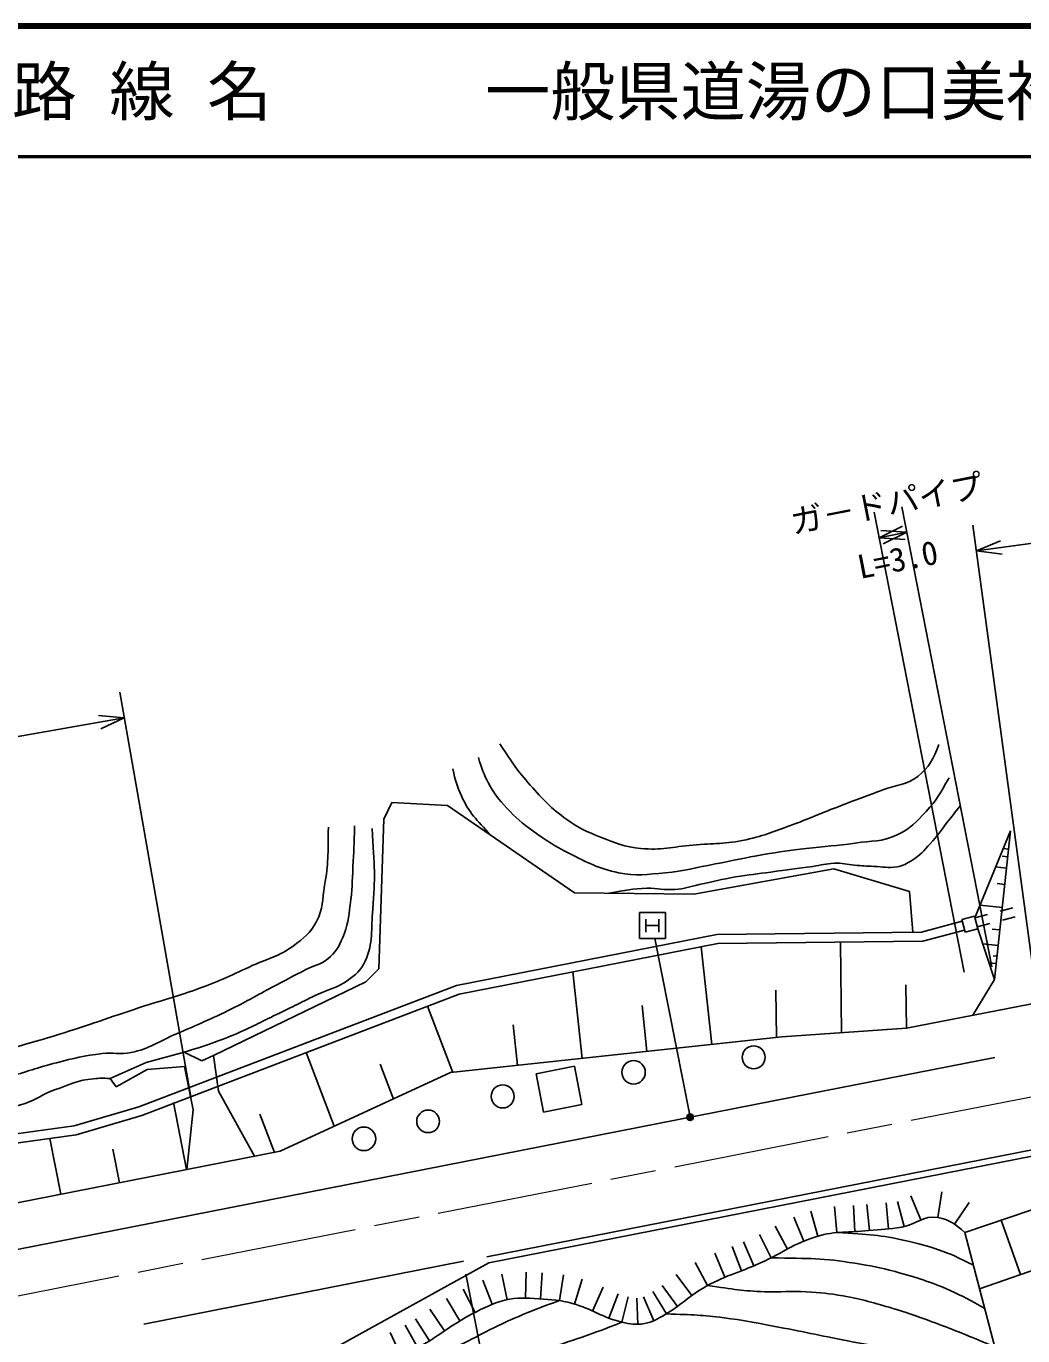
# Model space of a CAD drawing. Units: millimetres, scale not verified. Extents: x 40000 to 680000, y 20000 to 380000.
# Drawn here: x 181486 to 258016, y 279458 to 380000 of the extents above; entities that cross this region are included whole.
import ezdxf
from ezdxf.enums import TextEntityAlignment as Align

# ---------------------------------------------------------------- set-up
doc = ezdxf.new("R2010")
doc.units = ezdxf.units.MM
doc.header["$LTSCALE"] = 1000
doc.header["$PDMODE"] = 32
doc.header["$PDSIZE"] = 500
doc.linetypes.add('CHAIN', pattern=[18.5, 12, -1.5, 3.5, -1.5])
for name, color, linetype, lineweight in [('M-BGD', 7, 'Continuous', 25), ('M-BMK', 2, 'CHAIN', 13), ('M-STR-STRC', 7, 'Continuous', 25), ('M-TTL', 2, 'Continuous', 140), ('M-TTL-LINE', 7, 'Continuous', 50)]:
    doc.layers.add(name, color=color, linetype=linetype, lineweight=lineweight)
doc.layers.add('M-TTL-TXT', color=7, linetype='Continuous')
doc.styles.add('@ＭＳ ゴシック', font='')
doc.styles.add('ＭＳ ゴシック', font='')
doc.styles.get('@ＭＳ ゴシック').set_extended_font_data('@MS Gothic')
doc.styles.get('ＭＳ ゴシック').set_extended_font_data('MS Gothic')

msp = doc.modelspace()

# ---------------------------------------------------------------- linework, layer by layer
at = {"layer": 'M-BGD'}
for p, q in [((208954, 319120), (209556, 320393)), ((209556, 320393), (213835, 320181)), ((213835, 320181), (223596, 313461)), ((208565, 307626), (208954, 319120)), ((254337, 311535), (257076, 318227)), ((257076, 318227), (255840, 306804)), ((256924, 316829), (256502, 316875)), ((256859, 316224), (256425, 316271)), ((232757, 313355), (243508, 315300)), ((243508, 315300), (249308, 313567)), ((256765, 315357), (255898, 315451)), ((256631, 314115), (256038, 314179)), ((223596, 313461), (232757, 313355)), ((249308, 313567), (249558, 310441)), ((249074, 303064), (293365, 311755)), ((254337, 311535), (255304, 311792)), ((256438, 312335), (254739, 312519)), ((256270, 312048), (257237, 312305)), ((250244, 310449), (253370, 311279)), ((253332, 311424), (254299, 311680)), ((253589, 310457), (253332, 311424)), ((253589, 310457), (254555, 310714)), ((254555, 310714), (254299, 311680)), ((254517, 310859), (255483, 311115)), ((255840, 306804), (254555, 310714)), ((256252, 310617), (255658, 310681)), ((256450, 311372), (257416, 311628)), ((214530, 306358), (234529, 310276)), ((234529, 310276), (250244, 310449)), ((234601, 309577), (250339, 309750)), ((244009, 309680), (244085, 302723)), ((250339, 309750), (253550, 310602)), ((214724, 305682), (234601, 309577)), ((234127, 301828), (233317, 309325)), ((256124, 309429), (254936, 309558)), ((255973, 308040), (255405, 308101)), ((256035, 308608), (255751, 308638)), ((207575, 306635), (208565, 307626)), ((224185, 300753), (223467, 307395)), ((255840, 306804), (254170, 304064)), ((190144, 297041), (214530, 306358)), ((190368, 296378), (214724, 305682)), ((195872, 300979), (207575, 306635)), ((239058, 305996), (239098, 302366)), ((249037, 306399), (249074, 303064)), ((212303, 304757), (214243, 299678)), ((229156, 301291), (228774, 304825)), ((219214, 300216), (218878, 303323)), ((239521, 302412), (249074, 303064)), ((239521, 302412), (214074, 299660)), ((190705, 300428), (193605, 301224)), ((193605, 301224), (194967, 300570)), ((194967, 300570), (195872, 300979)), ((196265, 298228), (195872, 300979)), ((202979, 301195), (205139, 295540)), ((240426, 297800), (255872, 300831)), ((187928, 299208), (190705, 300428)), ((190775, 299898), (188388, 298572)), ((193630, 300123), (190775, 299898)), ((193630, 300123), (194300, 296818)), ((200991, 293628), (214074, 299660)), ((208663, 300306), (209683, 297635)), ((220642, 299578), (223586, 300156)), ((224163, 297212), (223586, 300156)), ((188388, 298572), (187928, 299208)), ((221219, 296634), (220642, 299578)), ((176152, 285186), (240426, 297800)), ((199015, 293240), (196265, 298228)), ((185176, 295585), (190144, 297041)), ((193806, 292218), (192795, 297371)), ((194300, 296818), (193828, 292222)), ((275724, 297084), (216847, 285530)), ((221219, 296634), (224163, 297212)), ((185324, 294899), (190368, 296378)), ((199435, 296478), (200556, 293542)), ((271940, 295831), (217020, 285054)), ((165026, 292041), (185324, 294899)), ((165153, 292766), (185176, 295585)), ((184150, 290323), (183308, 294616)), ((175478, 288621), (200991, 293628)), ((188653, 291206), (188147, 293783)), ((253557, 287388), (266095, 291623)), ((254702, 283052), (277409, 291042)), ((247707, 287668), (247511, 289658)), ((248910, 287840), (248405, 289775)), ((250181, 288351), (249420, 290200)), ((251493, 288539), (251799, 290516)), ((252774, 288027), (253884, 289691)), ((241204, 286726), (240441, 288575)), ((242266, 287103), (241727, 289029)), ((243737, 287384), (243546, 289375)), ((245118, 287456), (245023, 289453)), ((246249, 287541), (246049, 289531)), ((239946, 286120), (239007, 287886)), ((257828, 284152), (256357, 288334)), ((237355, 284826), (236578, 286669)), ((238696, 285450), (237785, 287231)), ((253557, 287388), (255878, 278598)), ((235141, 283957), (234372, 285803)), ((236425, 284456), (235709, 286323)), ((190522, 280363), (215054, 285178)), ((217020, 285054), (203152, 277409)), ((233801, 283319), (232846, 285076)), ((217267, 281875), (216541, 283739)), ((218414, 282226), (218002, 284183)), ((219840, 282354), (219891, 284353)), ((220988, 282289), (221108, 284285)), ((222438, 282159), (222751, 284134)), ((223592, 281892), (224185, 283802)), ((232589, 282551), (231409, 284166)), ((215970, 281256), (215044, 283029)), ((224978, 281359), (225794, 283185)), ((226239, 280811), (226938, 282685)), ((230644, 281143), (229609, 282855)), ((231495, 281709), (230310, 283321)), ((214797, 280602), (213763, 282314)), ((227237, 280506), (227721, 282447)), ((228444, 280340), (228385, 282339)), ((229689, 280612), (228892, 282447)), ((212445, 279065), (211384, 280761)), ((213608, 279833), (212493, 281493)), ((210275, 277889), (209425, 279700)), ((211554, 278539), (210581, 280287))]:
    msp.add_line(p, q, dxfattribs=at)
for centre, radius in [((237349, 300839), 874), ((228126, 299687), 898), ((218078, 297837), 883), ((212346, 295922), 868), ((207417, 294579), 905)]:
    msp.add_circle(centre, radius, dxfattribs=at)
for points, knots in [([(217866, 324896), (218857, 323379), (219178, 322884), (220196, 321738), (221194, 320615), (221771, 319972), (222992, 319097), (223918, 318433), (224522, 318173), (225581, 317751), (226752, 317284), (227432, 316994), (228687, 316871), (230240, 316718), (231119, 316999), (232674, 317130), (234274, 317264), (235194, 317210), (236764, 317544), (238241, 317858), (239020, 318224), (240440, 318735), (241730, 319199), (242423, 319536), (243702, 320029), (245094, 320566), (245881, 320845), (247275, 321375), (248328, 321776), (249087, 321707), (249967, 322411), (250857, 323122), (251111, 323740), (251572, 324844)], [0, 0, 0, 0, 1, 1, 1, 2, 2, 2, 3, 3, 3, 4, 4, 4, 5, 5, 5, 6, 6, 6, 7, 7, 7, 8, 8, 8, 9, 9, 9, 10, 10, 10, 11, 11, 11, 11]), ([(252349, 322307), (251671, 321082), (251425, 320610), (250589, 319718), (249822, 318901), (249376, 318386), (248362, 317906), (247208, 317360), (246415, 317476), (245152, 317285), (243684, 317063), (242846, 317054), (241372, 316871), (240095, 316712), (239380, 316617), (238110, 316405), (236647, 316160), (235841, 315950), (234383, 315680), (232889, 315403), (232066, 315132), (230551, 315007), (229160, 314892), (228345, 314721), (226979, 315007), (225405, 315336), (224585, 315789), (223147, 316508), (222018, 317073), (221425, 317475), (220403, 318217), (219556, 318831), (219099, 319214), (218384, 319977), (217750, 320653), (217422, 321076), (216986, 321893), (216596, 322622), (216487, 322946), (216209, 323861)], [0, 0, 0, 0, 1, 1, 1, 2, 2, 2, 3, 3, 3, 4, 4, 4, 5, 5, 5, 6, 6, 6, 7, 7, 7, 8, 8, 8, 9, 9, 9, 10, 10, 10, 11, 11, 11, 12, 12, 12, 13, 13, 13, 13]), ([(214242, 322980), (214444, 322037), (214571, 321688), (214915, 320909), (215511, 319558), (216043, 319111), (217178, 317880)], [0, 0, 0, 0, 1, 1, 1, 2, 2, 2, 2]), ([(253203, 320153), (252738, 319548), (252619, 319394), (252240, 318911), (251724, 318251), (251475, 317846), (250904, 317233), (250401, 316693), (250131, 316354), (249506, 315960), (249093, 315698), (248840, 315540), (248357, 315462), (247674, 315353), (247277, 315464), (246586, 315494), (246003, 315518), (245677, 315539), (245095, 315587), (244487, 315636), (244151, 315771), (243542, 315742), (242892, 315711), (242539, 315585), (241895, 315494), (240635, 315314), (239926, 315230), (238664, 315059), (237609, 314915), (237013, 314862), (235962, 314686), (234861, 314501), (234259, 314320), (233166, 314096), (232439, 313946), (232042, 313778), (231302, 313723), (230466, 313661), (229996, 313835), (229158, 313816), (228007, 313790), (227575, 313684), (226235, 313431)], [0, 0, 0, 0, 1, 1, 1, 2, 2, 2, 3, 3, 3, 4, 4, 4, 5, 5, 5, 6, 6, 6, 7, 7, 7, 8, 8, 8, 9, 9, 9, 10, 10, 10, 11, 11, 11, 12, 12, 12, 13, 13, 13, 14, 14, 14, 14]), ([(150600, 309954), (151459, 308395), (151792, 307852), (152776, 306668), (153960, 305244), (154836, 304628), (156308, 303506), (157894, 302297), (158811, 301633), (160580, 300713), (162274, 299832), (163301, 299468), (165138, 298947), (167115, 298386), (168264, 298152), (170313, 298003), (172363, 297853), (173537, 297909), (175570, 298208), (177352, 298470), (178309, 298844), (180047, 299317), (181531, 299721), (182335, 300046), (183825, 300426), (185173, 300769), (185934, 300973), (187316, 301124), (188178, 301218), (188685, 301032), (189534, 301206), (190978, 301503), (191671, 302058), (193025, 302643), (194705, 303371), (195653, 303766), (197296, 304574), (198520, 305175), (199171, 305578), (200376, 306216), (201385, 306750), (201946, 307056), (202964, 307572), (203617, 307902), (204085, 307925), (204648, 308393), (205249, 308895), (205488, 309316), (205798, 310036), (206194, 310959), (206232, 311547), (206372, 312541), (206532, 313672), (206514, 314317), (206578, 315457), (206647, 316691), (206657, 317093), (206701, 318620)], [0, 0, 0, 0, 1, 1, 1, 2, 2, 2, 3, 3, 3, 4, 4, 4, 5, 5, 5, 6, 6, 6, 7, 7, 7, 8, 8, 8, 9, 9, 9, 10, 10, 10, 11, 11, 11, 12, 12, 12, 13, 13, 13, 14, 14, 14, 15, 15, 15, 16, 16, 16, 17, 17, 17, 18, 18, 18, 19, 19, 19, 19]), ([(204689, 318496), (204659, 316412), (204695, 315747), (204401, 314020), (204217, 312934), (204292, 312246), (203785, 311268), (203315, 310362), (202798, 309987), (201978, 309379), (200906, 308584), (200112, 308455), (198898, 307900), (197309, 307175), (196432, 306731), (194791, 306134), (193160, 305541), (192210, 305317), (190561, 304779), (188149, 303992), (186819, 303489), (184400, 302726), (182517, 302131), (181445, 301855), (179554, 301288), (178494, 300970), (177937, 300630), (176843, 300467), (175462, 300261), (174667, 300360), (173270, 300343), (171746, 300325), (170882, 300209), (169369, 300385), (168159, 300525), (167494, 300726), (166329, 301083), (165349, 301383), (165003, 301516), (163865, 301986)], [0, 0, 0, 0, 1, 1, 1, 2, 2, 2, 3, 3, 3, 4, 4, 4, 5, 5, 5, 6, 6, 6, 7, 7, 7, 8, 8, 8, 9, 9, 9, 10, 10, 10, 11, 11, 11, 12, 12, 12, 13, 13, 13, 13]), ([(208056, 318414), (208214, 315531), (208320, 314625), (208097, 312213), (207953, 310647), (208167, 309663), (207522, 308229), (207192, 307494), (206783, 307177), (206126, 306709), (205348, 306156), (204770, 306093), (203908, 305683), (202651, 305085), (201960, 304724), (200705, 304122), (199456, 303523), (198778, 303139), (197501, 302602), (196013, 301977), (195465, 301814), (193605, 301224)], [0, 0, 0, 0, 1, 1, 1, 2, 2, 2, 3, 3, 3, 4, 4, 4, 5, 5, 5, 6, 6, 6, 7, 7, 7, 7]), ([(187928, 299208), (187359, 299250), (187153, 299230), (186659, 299194), (185444, 299103), (184811, 298733), (183661, 298331), (182746, 298011), (182321, 297612), (181402, 297304), (180420, 296976), (179838, 296885), (178815, 296729), (177511, 296531), (176764, 296546), (175447, 296483), (173908, 296410), (173044, 296416), (171504, 296401), (170205, 296388), (169466, 296236), (168178, 296401), (166900, 296564), (166191, 296760), (164974, 297181), (163121, 297823), (162124, 298309), (160374, 299194), (159048, 299864), (158279, 300209), (157048, 301042), (155578, 302035), (154798, 302659), (153433, 303793), (152577, 304506), (152097, 304907), (151298, 305683), (150106, 306838), (149750, 307333), (148505, 308886)], [0, 0, 0, 0, 1, 1, 1, 2, 2, 2, 3, 3, 3, 4, 4, 4, 5, 5, 5, 6, 6, 6, 7, 7, 7, 8, 8, 8, 9, 9, 9, 10, 10, 10, 11, 11, 11, 12, 12, 12, 13, 13, 13, 13]), ([(253557, 287388), (252864, 288014), (252400, 288369), (251493, 288539), (250391, 288746), (249824, 287988), (248718, 287801), (247731, 287633), (247163, 287641), (246167, 287532), (244620, 287363), (243696, 287539), (242207, 287085), (240415, 286538), (239572, 285820), (237866, 285049), (236154, 284274), (235080, 284072), (233458, 283124), (232260, 282424), (231752, 281778), (230549, 281088), (229961, 280751), (229627, 280508), (228960, 280394), (228295, 280281), (227893, 280352), (227237, 280506), (225691, 280870), (224962, 281512), (223433, 281938), (222455, 282211), (221873, 282237), (220859, 282296), (219838, 282356), (219233, 282438), (218241, 282184), (217213, 281921), (216675, 281627), (215735, 281133), (213919, 280177), (213074, 279340), (211260, 278380), (208529, 276936), (206738, 276676), (203987, 275270), (201640, 274070), (200568, 272967), (198237, 271734), (196222, 270669), (194870, 270538), (192866, 269452), (191310, 268609), (190487, 268031), (189107, 266923), (187486, 265622), (187204, 264213), (185527, 262985), (184915, 262537), (184498, 262382), (183781, 262135), (183049, 261883), (182730, 261844), (181839, 261732)], [0, 0, 0, 0, 1, 1, 1, 2, 2, 2, 3, 3, 3, 4, 4, 4, 5, 5, 5, 6, 6, 6, 7, 7, 7, 8, 8, 8, 9, 9, 9, 10, 10, 10, 11, 11, 11, 12, 12, 12, 13, 13, 13, 14, 14, 14, 15, 15, 15, 16, 16, 16, 17, 17, 17, 18, 18, 18, 19, 19, 19, 20, 20, 20, 21, 21, 21, 21]), ([(254218, 284886), (252991, 285494), (252614, 285692), (251531, 286068), (250591, 286394), (250045, 286522), (249076, 286750), (247032, 287230), (246232, 287210), (243737, 287384)], [0, 0, 0, 0, 1, 1, 1, 2, 2, 2, 3, 3, 3, 3]), ([(255099, 281550), (253892, 282251), (253506, 282445), (252441, 282930), (250851, 283654), (249888, 283892), (248212, 284385), (247029, 284733), (246336, 284818), (245120, 285022), (242640, 285438), (241705, 285381), (238696, 285450)], [0, 0, 0, 0, 1, 1, 1, 2, 2, 2, 3, 3, 3, 4, 4, 4, 4]), ([(233801, 283319), (235870, 283021), (236478, 282909), (238208, 282839), (239451, 282789), (240150, 282909), (241391, 282839), (242498, 282777), (243120, 282720), (244211, 282521), (245723, 282244), (246554, 281998), (248030, 281566), (249529, 281127), (250342, 280795), (251804, 280247), (253412, 279645), (253935, 279420), (255878, 278598)], [0, 0, 0, 0, 1, 1, 1, 2, 2, 2, 3, 3, 3, 4, 4, 4, 5, 5, 5, 6, 6, 6, 6]), ([(194245, 263706), (194838, 264414), (195070, 264655), (195692, 265162), (196516, 265832), (197114, 266013), (198053, 266510), (198972, 266998), (199521, 267205), (200451, 267672), (200983, 267940), (201310, 268045), (201800, 268384), (202676, 268991), (203008, 269527), (203786, 270257), (204661, 271079), (205157, 271535), (206034, 272356), (206752, 273028), (207119, 273443), (207870, 274079), (208864, 274922), (209463, 275341), (210493, 276140), (211251, 276729), (211614, 277151), (212441, 277639), (213445, 278231), (214093, 278397), (215139, 278913), (216025, 279350), (216497, 279645), (217387, 280074), (218254, 280493), (218748, 280712), (219635, 281086), (220715, 281541), (221086, 281670), (222438, 282159)], [0, 0, 0, 0, 1, 1, 1, 2, 2, 2, 3, 3, 3, 4, 4, 4, 5, 5, 5, 6, 6, 6, 7, 7, 7, 8, 8, 8, 9, 9, 9, 10, 10, 10, 11, 11, 11, 12, 12, 12, 13, 13, 13, 13]), ([(259168, 274957), (256593, 275816), (255933, 276038), (253850, 276701), (252025, 277282), (251023, 277682), (249167, 278156), (247395, 278608), (246368, 278709), (244574, 279065), (242336, 279509), (241088, 279786), (238845, 280202), (237375, 280474), (236554, 280653), (235071, 280838), (233351, 281053), (232741, 281065), (230644, 281143)], [0, 0, 0, 0, 1, 1, 1, 2, 2, 2, 3, 3, 3, 4, 4, 4, 5, 5, 5, 6, 6, 6, 6]), ([(227237, 280506), (225769, 279936), (225377, 279782), (224169, 279362), (223049, 278974), (222421, 278757), (221284, 278426), (220152, 278096), (219376, 278275), (218361, 277676), (217371, 277092), (217003, 276501), (216188, 275690), (215725, 275230), (215614, 274805), (215064, 274454), (214275, 273951), (213697, 273943), (212816, 273630), (211795, 273267), (211175, 273187), (210193, 272730), (209276, 272303), (208752, 272037), (207982, 271381), (207251, 270759), (207165, 270109), (206483, 269433), (205182, 268142), (204216, 267688), (202811, 266510), (201731, 265604), (201380, 265300), (200084, 264144)], [0, 0, 0, 0, 1, 1, 1, 2, 2, 2, 3, 3, 3, 4, 4, 4, 5, 5, 5, 6, 6, 6, 7, 7, 7, 8, 8, 8, 9, 9, 9, 10, 10, 10, 11, 11, 11, 11])]:
    msp.add_open_spline(points, degree=3, knots=knots, dxfattribs=at)
at = {"layer": 'M-BMK'}
msp.add_line((176826, 281752), (294580, 304860), dxfattribs=at)
at = {"layer": 'M-STR-STRC'}
for p, q in [((254450, 339724), (328132, 349696)), ((255647, 307785), (248715, 343111)), ((253522, 307368), (246589, 342694)), ((248770, 341612), (246974, 340732)), ((246974, 340732), (249100, 341149)), ((249100, 341149), (247104, 341285)), ((247304, 340269), (249100, 341149)), ((259010, 306031), (254182, 341705)), ((246974, 340732), (248970, 340596)), ((256295, 340496), (254450, 339724)), ((254450, 339724), (256434, 339470)), ((194127, 297803), (188677, 328883)), ((159065, 321659), (189022, 326913)), ((189022, 326913), (187030, 327089)), ((187209, 326069), (189022, 326913)), ((228575, 311956), (228575, 309956)), ((230575, 311956), (228575, 311956)), ((230575, 309956), (230575, 311956)), ((229075, 311456), (229075, 310456)), ((229075, 310956), (230075, 310956)), ((230075, 311456), (230075, 310456)), ((228575, 309956), (230575, 309956)), ((232434, 296384), (229771, 309956)), ((215246, 284196), (222179, 248870))]:
    msp.add_line(p, q, dxfattribs=at)
for radius in [150, 120, 90, 60, 30]:
    msp.add_circle((232463, 296237), radius, dxfattribs=at)
msp.add_point((232463, 296237), dxfattribs=at)
at = {"layer": 'M-TTL'}
msp.add_line((680000, 380000), (40000, 380000), dxfattribs=at)
at = {"layer": 'M-TTL-LINE'}
msp.add_line((40000, 370000), (680000, 370000), dxfattribs=at)

# ---------------------------------------------------------------- texts
at = {"layer": 'M-STR-STRC', "style": 'ＭＳ ゴシック'}
msp.add_text('ガ－ドパイプ', height=1833, rotation=11.103, dxfattribs=at).set_placement((247844, 341921), align=Align.BOTTOM_CENTER)
at = {"layer": 'M-STR-STRC', "style": '@ＭＳ ゴシック'}
msp.add_text('L=3.0', height=1833, rotation=11.103, dxfattribs=at).set_placement((248230, 339959), align=Align.TOP_CENTER)
at = {"layer": 'M-TTL-TXT', "style": 'ＭＳ ゴシック'}
for s, p in [('路 線 名', (180380, 375000)), ('一般県道湯の口美祢線', (216734, 375000))]:
    msp.add_text(s, height=3666, dxfattribs=at).set_placement(p, align=Align.MIDDLE_LEFT)

doc.saveas('drawing.dxf')
